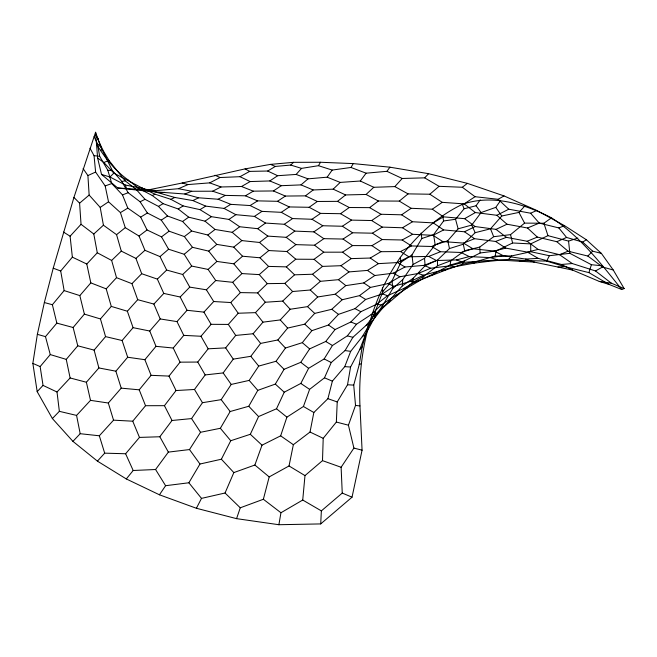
<?xml version="1.0" encoding="UTF-8"?>
<svg xmlns="http://www.w3.org/2000/svg" width="657" height="657" viewBox="0 0 657 657"><rect width="100%" height="100%" fill="white"/><g stroke="black" fill="none" stroke-linecap="round" stroke-linejoin="round"><path stroke-width="0.99" d="M359.962 405.944C357.679 353.417 370.326 300.898 400.368 257.355C416.908 235.428 437.324 216.276 462.306 204.384C492.093 193.872 524.541 203.933 551.469 217.828C580.057 236.2 600.712 263.375 621.752 289.499L624.15 288.587L613.268 270.019L601.377 253.397L586.381 239.756L564.527 225.663L536.777 210.454L504.009 195.909L467.373 183.369L428.635 173.694L389.905 167.182L353.244 163.601L320.526 162.263L293.556 162.328L270.47 164.39L245.086 168.882L182.161 183.016L147.965 189.963L117.743 187.992L101.531 174.434L97.614 158.008L95.577 132.279L73.929 197.429L53.225 268.187L44.356 302.532L37.359 334.347L32.85 363.395L37.186 391.646L52.379 418.542L72.935 441.364L97.433 461.14L126.3 478.945L159.446 494.795L196.394 508.272L236.561 518.652L278.888 524.721L320.706 523.916L352.029 497.193L362.073 450.176L359.962 405.944L355.519 405.41L348.432 425.194L353.909 448.09L341.114 467.267L342.248 493.07L321.363 510.883L320.706 523.916M278.888 524.721L280.95 512.747L302.729 500.034L304.988 475.594L322.497 460.631L323.211 438.318L336.351 422.049L337.23 401.936L347.52 384.78L350.575 367.033L359.773 349.516L365.522 334.487L374.769 317.183L382.916 305.127L392.689 288.628L402.716 279.627L413.072 264.475L424.529 258.3L435.172 244.864L447.754 240.749L458.134 228.808L471.742 225.08L481.08 212.564L495.78 207.374L500.486 200.714M236.561 518.652L240.265 507.795L263.367 499.271L269.189 476.916L289.031 465.953L293.351 444.699L310.022 432.035L313.841 412.506L327.909 398.684L332.376 381.134L344.753 366.639L350.674 351.364L362.253 336.721L369.924 323.934L381.339 309.636L402.314 285.918L402.716 279.627M374.769 317.183L375.204 311.623L382.768 291.675L392.106 280.744L401.016 262.176L411.955 254.916L421.835 238.491L421.088 233.038M355.519 405.41L353.729 385.109L359.215 364.619L362.212 346.773L368.684 323.761M621.752 289.499L608.899 284.366L599.274 281.418L572.617 270.093L561.464 264.475L538.19 258.365L527.522 252.124L505.791 248.116L495.592 241.464L474.576 238.705L463.489 243.098L442.761 241.562L433.045 235.321L412.612 234.294L402.141 239.986L382.193 239.559L371.928 245.669L352.538 245.578L343.044 239.049L323.835 238.663L313.841 231.872L294.829 231.108L284.325 224.275L265.518 223.06L254.431 216.408L235.863 214.683L224.053 208.425L205.723 206.117L192.879 200.582L174.844 197.478L142.898 188.444L127.967 180.544L128.074 179.944C114.72 170.262 105.383 158.345 96.727 144.614M159.446 494.795L165.597 485.704L188.871 482.772L199.974 464.023L221.384 459.218L230.738 440.74L250.333 434.285L258.571 416.563L276.507 408.777L284.243 392.204L300.816 383.442L308.601 368.322L324.156 358.936L332.442 345.5L347.348 335.85L356.455 324.246L371.065 314.67L381.216 304.979L407.184 287.971L422.057 279.258L434.77 273.32L450.061 265.075L450.866 260.706L464.671 250.703L479.7 247.081L493.662 236.709L510.546 234.631L524.573 223.117L543.906 223.24L551.469 217.828M126.3 478.945L133.182 470.494L155.569 469.509L168.364 452.115L189.495 449.56L200.525 432.29L220.366 428.282L230.147 411.528L248.757 406.264L257.782 390.357L275.324 384.09L284.062 369.316L300.766 362.319L309.628 348.9L325.741 341.468L335.045 329.559L350.846 321.987L360.857 311.705L376.609 304.273L387.54 295.683L403.497 288.604L415.544 281.763L445.298 270.191L462.364 264.213L477.196 261.322L495.148 256.058L496.15 250.958L512.591 242.983L530.667 243.887L547.954 235.658L568.568 241.103L577.832 238.08M196.394 508.272L201.494 498.384L225.047 493.005L233.835 472.588L254.875 465.025L262.012 445.183L280.646 435.837L286.904 417.146L303.427 406.486L309.603 389.355L324.484 377.824L331.251 362.524L345.073 350.559L352.883 337.32L366.154 325.338L375.237 314.292L412.095 282.871L413.245 278.198L425.104 265.732L437.48 260.106L449.478 248.56L463.3 244.223L475.175 232.685L490.516 228.8L501.776 216.005L518.956 212.408L524.894 205.904M608.899 284.366L588.927 272.622L591.407 264.714L602.641 265.855M381.339 309.636L382.916 305.127M368.396 326.184L375.204 311.623M97.433 461.14L104.685 453.158L125.618 453.757L139.473 437.414L159.832 436.757L172.011 420.488L191.573 418.583L202.463 402.7L221.195 399.653L231.215 384.435L249.184 380.403L258.702 366.089L276.047 361.268L285.434 348.038L302.31 342.667L311.861 330.676L328.484 325.001L338.462 314.366L355.035 308.642L365.662 299.461L382.415 293.934L393.88 286.304L411.06 281.204L423.535 275.226L454.997 266.676L473.754 263.194L488.668 261.355L508.658 259.359L525.017 260.533L546.632 261.1L549.359 255.721L569.865 253.323L591.407 264.714M117.743 187.992L148.408 191.302L178.466 188.707L188.083 184.56L209.706 182.868L220.046 177.521L239.977 176.692L249.685 171.387L267.695 171.025L275.308 166.435L290.698 165.063L301.563 168.373L318.456 165.687L332.171 170.073L351.002 167.469L353.244 163.601M462.364 264.213L464.318 260.969L480.152 252.978L496.15 250.958M422.057 279.258L423.97 276.071L437.488 265.773L450.866 260.706M318.456 165.687L320.526 162.263M267.695 171.025L277.648 175.715L296.126 174.434L308.018 178.852L327.161 177.185L332.171 170.073M421.835 238.491L433.595 234.615L443.59 220.974L455.547 219.282L464.138 208.754L476.062 205.756L480.193 199.9M388.386 302.688L390.718 299.436M351.002 167.469L366.097 173.185L386.924 171.329L389.905 167.182M72.935 441.364L80.187 433.702L99.33 435.788L113.538 420.168L132.747 421.194L145.534 405.714L164.439 405.673L176.035 390.545L194.488 389.478L205.173 374.925L223.158 372.93L233.243 359.133L250.818 356.316L260.615 343.414L277.878 339.956L287.643 328.073L304.741 324.164L314.711 313.405L331.81 309.283L342.198 299.748L359.469 295.65L370.458 287.421L388.115 283.594L399.842 276.778L418.09 273.509L430.663 268.245L449.741 265.855L463.21 262.365L497.694 259.942L534.264 262.118L572.617 270.093M327.161 177.185L340.195 182.408L360.299 181.012L366.097 173.185M80.187 433.702L76.573 415.413L90.502 400.351L108.323 403.02L121.216 388.147L139.218 389.823L151.094 375.328L169.005 376.091L180.034 362.163L197.749 362.056L208.162 348.81L225.68 347.882L235.715 335.423L253.076 333.764L262.956 322.16L280.252 319.926L290.18 309.25L307.542 306.638L317.709 296.972L335.267 294.196L345.828 285.614L363.74 282.929L374.835 275.505L393.28 273.172L404.975 267.005L424.118 265.346L436.429 260.525L456.451 259.934L469.27 256.591L490.344 257.61L503.369 255.754L525.641 259.08L534.264 262.118M37.186 391.646L43.034 385.404L40.143 366.573L50.261 354.583L45.473 336.622L56.839 323.121L52.379 304.733L64.14 290.591L60.699 271.004L72.36 257.166L70.102 236.208L81.041 224.3L79.596 203.169L73.929 197.429M121.216 388.147L115.878 371.189L127.68 357.236L144.885 359.699L155.988 346.338L173.234 348.029L183.755 335.366L200.985 336.253L211.102 324.32L228.324 324.418L238.204 313.241L255.474 312.633L265.297 302.236L282.707 301.087L292.62 291.511L310.268 290.008L320.435 281.311L338.437 279.685L348.966 271.916L367.452 270.421L378.416 263.638L397.501 262.554L408.917 256.797L428.701 256.435L440.469 251.73L461.017 252.477L472.917 248.773L494.195 251.04L505.791 248.116M52.379 418.542L59.352 411.331L57.011 391.999L70.118 377.972L66.258 359.387L77.772 345.812L73.132 327.498L84.375 314.12L79.834 295.601L90.822 282.888L86.79 264.032L72.36 257.166M90.502 400.351L86.387 382.243L98.879 367.953L94.115 350.107L105.555 336.614L100.447 318.941L111.288 306.408L106.204 288.866L90.822 282.888M127.68 357.236L122.112 340.515L133.075 327.662L127.359 311.229L111.288 306.408M133.075 327.662L149.747 331.021L160.209 318.949L176.988 321.602L183.755 335.366M508.658 259.359L511.688 255.926L530.782 251.73L549.359 255.721M359.773 349.516L362.212 346.773M176.988 321.602L187.04 310.293L203.933 312.124L211.102 324.32M127.359 311.229L137.699 299.691L131.95 283.676L116.519 277.673L111.641 260.443L97.285 252.789L93.795 234.007L81.041 224.3M296.126 174.434L301.563 168.373M360.299 181.012L373.776 187.278L394.857 186.596L402.207 178.474L424.644 177.85L439.065 186.317L462.331 187.261L475.052 196.706L498.154 199.293L504.009 195.909M106.204 288.866L116.519 277.673M203.933 312.124L213.714 301.522L230.763 302.54L240.388 292.603L257.659 292.907L267.276 283.643L284.842 283.397L294.591 274.823L312.535 274.24L322.538 266.397L340.958 265.699L351.281 258.603L370.252 258.037L380.92 251.697L400.491 251.541L411.454 245.94L431.641 246.482L442.761 241.562M86.79 264.032L97.285 252.789M137.699 299.691L153.886 304.051L163.79 293.416L180.174 297.005L187.04 310.293M424.644 177.85L428.635 173.694M180.174 297.005L189.75 287.117L206.388 289.803L213.714 301.522M131.95 283.676L141.698 273.723L157.36 279.11L163.79 293.416M394.857 186.596L408.071 193.881L429.842 194.226L442.218 202.34L464.154 203.875L475.364 212.548L496.856 215.282L506.999 224.218L527.522 228.012L537.344 237.087L556.799 241.694L568.059 251.179L587.834 256.049L592.655 251.163L601.377 253.397M101.531 174.434L109.982 176.996L113.842 173.128L127.967 180.544M206.388 289.803L215.742 280.523L232.693 282.313L240.388 292.603M157.36 279.11L166.664 270.06L182.679 274.486L189.75 287.117M111.641 260.443L121.29 251.122L116.56 234.664L103.42 225.211L100.209 207.407L89.147 195.063L87.907 175.559L83.102 168.603M239.977 176.692L250.153 181.562L269.805 180.946L281.286 185.693L301.021 184.888L313.159 189.963L333.189 189.159L340.195 182.408M290.698 165.063L293.556 162.328M232.693 282.313L241.948 273.583L259.269 274.61L268.557 266.405L286.321 266.873L295.765 259.203L314.038 259.318L323.737 252.189L342.552 252.173L352.538 245.578M182.679 274.486L191.672 266.06L208.097 269.419L215.742 280.523M333.189 189.159L345.598 194.94L366.072 194.456L373.776 187.278M93.795 234.007L103.42 225.211M208.097 269.419L216.9 261.445L233.802 263.818L241.948 273.583M121.29 251.122L135.925 258.398L144.942 250.309L160.021 256.591L166.664 270.06M233.802 263.818L242.548 256.23L259.983 257.782L268.557 266.405M301.021 184.888L308.018 178.852M160.021 256.591L168.578 249.225L184.215 254.275L191.672 266.06M429.842 194.226L439.065 186.317M79.596 203.169L89.147 195.063M184.215 254.275L192.46 247.311L208.712 251.122L216.9 261.445M208.712 251.122L216.81 244.404L233.744 247.139L242.548 256.23M366.072 194.456L378.375 201.001L399.292 201.099L408.071 193.881M259.983 257.782L268.828 250.555L286.846 251.516L295.765 259.203M116.56 234.664L125.265 227.667L120.428 212.597L108.512 201.781L105.169 185.931L95.618 172.052L94.041 155.66L89.993 148.219M233.744 247.139L241.875 240.602L259.523 242.466L268.828 250.555M209.706 182.868L221.015 186.974L241.53 186.498L253.29 191.154L273.394 190.957L285.368 196.057L305.406 195.868L317.347 201.477L337.509 201.354L345.598 194.94M462.331 187.261L467.373 183.369M95.577 132.279L100.784 147.012L112.29 170.459L121.824 181.472L128.115 192.706L140.122 201.781L147.357 212.991L161.269 220.144L169.071 231.182L184.371 236.577L191.647 231.001L207.834 235.017L216.81 244.404M207.834 235.017L215.085 229.465L232.192 232.315L241.875 240.602M259.523 242.466L267.851 236.109L286.206 237.325L295.896 244.634L314.514 245.209L323.737 252.189M305.406 195.868L313.159 189.963M286.846 251.516L295.896 244.634M337.509 201.354L349.253 207.513L369.636 207.637L378.375 201.001M125.265 227.667L139.021 236.035L147.045 229.958L161.523 236.865L168.578 249.225M161.523 236.865L169.071 231.182M232.192 232.315L239.665 226.747L257.675 228.677L267.851 236.109M286.206 237.325L294.829 231.108M257.675 228.677L265.518 223.06M178.466 188.707L191.721 191.261L212.646 191.212L225.277 195.4L245.406 195.811L257.61 200.87L277.476 201.305L289.302 206.939L309.143 207.3L317.347 201.477M309.143 207.3L320.583 213.377L340.523 213.706L349.253 207.513M402.314 285.918L413.245 278.198M128.074 179.944L138.956 188.518L152.26 195.515L163.092 203.662L178.228 208.983L188.699 217.18L205.017 221.163L211.398 216.679L228.94 219.413L239.665 226.747M314.514 245.209L323.835 238.663M96.103 135.26L102.788 149.952L109.119 160.653L125.134 180.806L136.311 189.586L145.016 199.317L158.485 206.397L167.502 216.005L182.58 221.466L188.699 217.18M284.325 224.275L292.57 218.567L312.018 219.266L322.776 225.745L342.371 226.254L352.645 232.775L372.404 233.194L382.193 239.559M399.292 201.099L411.142 208.294L432.298 209.197L442.218 202.34M312.018 219.266L320.583 213.377M313.841 231.872L322.776 225.745M228.94 219.413L235.863 214.683M369.636 207.637L381.019 214.264L401.608 214.814L411.142 208.294M362.253 336.721L365.522 334.487M100.209 207.407L108.512 201.781M148.408 191.302L184.789 194.004L198.586 197.79L218.149 199.235L230.763 204.335L250.103 205.551L261.962 211.373L281.303 212.326L289.302 206.939M342.371 226.254L351.552 220.111L371.657 220.538L382.226 227.1L402.495 227.765L412.612 234.294M371.657 220.538L381.019 214.264M269.805 180.946L277.648 175.715M273.394 190.957L281.286 185.693M254.431 216.408L261.962 211.373M161.269 220.144L167.502 216.005M277.476 201.305L285.368 196.057M431.953 275.193L434.77 273.32M464.154 203.875L475.052 196.706M343.044 239.049L352.645 232.775M395.834 295.757L398.832 293.843M250.103 205.551L257.61 200.87M178.228 208.983L183.139 205.92L199.991 209.64L211.398 216.679M498.154 199.293L508.756 209.205L530.61 213.213L539.241 223.093L558.836 227.93L566.58 237.464L582.66 242.063L586.381 239.756M372.404 233.194L382.226 227.1M94.107 136.615L97.45 143.768L99.683 156.317L107.847 170.319L111.756 183.549L122.489 194.924L127.811 208.113L140.68 217.114L147.357 212.991M199.991 209.64L205.723 206.117M224.053 208.425L230.763 204.335M120.428 212.597L127.811 208.113M402.495 227.765L412.506 221.754L433.226 222.887L443.647 229.925L464.45 231.773L474.576 238.705M158.485 206.397L163.092 203.662M245.406 195.811L253.29 191.154M433.226 222.887L443.483 216.843L464.614 218.666L475.151 226.55L496.043 229.367L506.366 237.341L527.136 241.259L538.091 249.389L559.559 254.702L572.255 263.539L595.505 270.955L611.371 283.208L624.15 288.587M241.53 186.498L250.153 181.562M412.095 282.871L423.97 276.071M464.614 218.666L475.364 212.548M595.505 270.955L602.584 266.98L613.268 270.019M473.754 263.194L477.196 261.322M218.149 199.235L225.277 195.4M496.856 215.282L508.756 209.205M433.045 235.321L443.647 229.925M359.215 364.619L360.972 363.732M212.646 191.212L221.015 186.974M140.122 201.781L145.016 199.317M192.879 200.582L198.586 197.79M464.45 231.773L475.151 226.55M496.043 229.367L506.999 224.218M152.26 195.515L155.085 194.217L170.828 199.301L183.139 205.92M87.907 175.559L95.618 172.052M170.828 199.301L174.844 197.478M530.61 213.213L536.777 210.454M97.614 158.008L103.872 162.534L107.485 160.965M556.799 241.694L566.58 237.464M527.522 228.012L539.241 223.093M559.559 254.702L568.059 251.179M527.136 241.259L537.344 237.087M136.311 189.586L138.956 188.518M558.836 227.93L564.527 225.663M184.789 194.004L191.721 191.261M122.489 194.924L128.115 192.706M495.592 241.464L506.366 237.341M366.154 325.338L369.924 323.934M105.169 185.931L111.756 183.549M450.061 265.075L464.318 260.969M527.522 252.124L538.091 249.389M121.824 181.472L125.134 180.806M403.497 288.604L407.184 287.971M160.324 193.018L164.562 192.329M441.373 270.783L445.298 270.191M519.342 261.133L525.017 260.533M371.065 314.67L375.237 314.292M561.464 264.475L572.255 263.539M557.965 267.029L564.659 266.602L588.927 272.622M525.641 259.08L538.19 258.365M100.85 150.059L102.788 149.952M495.148 256.058L511.688 255.926M483.388 261.355L488.668 261.355M107.847 170.319L112.29 170.459M347.52 384.78L353.729 385.109M147.965 189.963L155.389 190.423M344.753 366.639L350.575 367.033M94.041 155.66L99.683 156.317M411.06 281.204L415.544 281.763M345.073 350.559L350.674 351.364M599.274 281.418L611.371 283.208M376.609 304.273L381.216 304.979M449.741 265.855L454.997 266.676M98.879 367.953L115.878 371.189M109.982 176.996L125.331 185.044L142.898 188.444M105.555 336.614L122.112 340.515M59.352 411.331L76.573 415.413M353.909 448.09L362.073 450.176M182.161 183.016L188.083 184.56M336.351 422.049L348.432 425.194M77.772 345.812L94.115 350.107M70.118 377.972L86.387 382.243M347.348 335.85L352.883 337.32M56.839 323.121L73.132 327.498M44.356 302.532L52.379 304.733M37.359 334.347L45.473 336.622M84.375 314.12L100.447 318.941M50.261 354.583L66.258 359.387M546.632 261.1L564.659 266.602M418.09 273.509L423.535 275.226M490.344 257.61L497.694 259.942M64.14 290.591L79.834 295.601M382.415 293.934L387.54 295.683M327.909 398.684L337.23 401.936M322.497 460.631L341.114 467.267M456.451 259.934L463.21 262.365M53.225 268.187L60.699 271.004M350.846 321.987L356.455 324.246M324.484 377.824L332.376 381.134M270.47 164.39L275.308 166.435M342.248 493.07L352.029 497.193M32.85 363.395L40.143 366.573M424.118 265.346L430.663 268.245M215.028 175.238L220.046 177.521M386.924 171.329L402.207 178.474M388.115 283.594L393.88 286.304M43.034 385.404L57.011 391.999M141.674 187.82L155.085 194.217M310.022 432.035L323.211 438.318M461.017 252.477L469.27 256.591M324.156 358.936L331.251 362.524M494.195 251.04L503.369 255.754M355.035 308.642L360.857 311.705M428.701 256.435L436.429 260.525M245.086 168.882L249.685 171.387M393.28 273.172L399.842 276.778M281.303 212.326L292.57 218.567M107.461 159.692L109.119 160.653M303.427 406.486L313.841 412.506M340.523 213.706L351.552 220.111M302.729 500.034L321.363 510.883M431.641 246.482L440.469 251.73M397.501 262.554L404.975 267.005M463.489 243.098L472.917 248.773M325.741 341.468L332.442 345.5M289.031 465.953L304.988 475.594M359.469 295.65L365.662 299.461M400.491 251.541L408.917 256.797M63.483 232.069L70.102 236.208M401.608 214.814L412.506 221.754M402.141 239.986L411.454 245.94M363.74 282.929L370.458 287.421M371.928 245.669L380.92 251.697M300.816 383.442L309.603 389.355M432.298 209.197L443.483 216.843M370.252 258.037L378.416 263.638M367.452 270.421L374.835 275.505M328.484 325.001L335.045 329.559M280.646 435.837L293.351 444.699M342.552 252.173L351.281 258.603M587.834 256.049L602.584 266.98M331.81 309.283L338.462 314.366M300.766 362.319L308.601 368.322M263.367 499.271L280.95 512.747M340.958 265.699L348.966 271.916M335.267 294.196L342.198 299.748M338.437 279.685L345.828 285.614M276.507 408.777L286.904 417.146M205.017 221.163L215.085 229.465M254.875 465.025L269.189 476.916M314.038 259.318L322.538 266.397M302.31 342.667L309.628 348.9M312.535 274.24L320.435 281.311M582.66 242.063L592.655 251.163M275.324 384.09L284.243 392.204M304.741 324.164L311.861 330.676M250.333 434.285L262.012 445.183M310.268 290.008L317.709 296.972M307.542 306.638L314.711 313.405M286.321 266.873L294.591 274.823M97.45 143.768L100.784 147.012M225.047 493.005L240.265 507.795M276.047 361.268L284.062 369.316M284.842 283.397L292.62 291.511M182.58 221.466L191.647 231.001M248.757 406.264L258.571 416.563M103.872 162.534L113.842 173.128M277.878 339.956L285.434 348.038M221.384 459.218L233.835 472.588M282.707 301.087L290.18 309.25M280.252 319.926L287.643 328.073M259.269 274.61L267.276 283.643M249.184 380.403L257.782 390.357M220.366 428.282L230.738 440.74M257.659 292.907L265.297 302.236M250.818 356.316L258.702 366.089M188.871 482.772L201.494 498.384M255.474 312.633L262.956 322.16M253.076 333.764L260.615 343.414M184.371 236.577L192.46 247.311M221.195 399.653L230.147 411.528M476.062 205.756L481.08 212.564M189.495 449.56L199.974 464.023M223.158 372.93L231.215 384.435M495.78 207.374L501.776 216.005M230.763 302.54L238.204 313.241M225.68 347.882L233.243 359.133M228.324 324.418L235.715 335.423M191.573 418.583L200.525 432.29M155.569 469.509L165.597 485.704M194.488 389.478L202.463 402.7M197.749 362.056L205.173 374.925M200.985 336.253L208.162 348.81M159.832 436.757L168.364 452.115M518.956 212.408L524.573 223.117M164.439 405.673L172.011 420.488M140.68 217.114L147.045 229.958M169.005 376.091L176.035 390.545M173.234 348.029L180.034 362.163M471.742 225.08L475.175 232.685M125.618 453.757L133.182 470.494M153.886 304.051L160.209 318.949M462.306 204.384L464.138 208.754M139.021 236.035L144.942 250.309M132.747 421.194L139.473 437.414M149.747 331.021L155.988 346.338M490.516 228.8L493.662 236.709M144.885 359.699L151.094 375.328M139.218 389.823L145.534 405.714M135.925 258.398L141.698 273.723M125.331 185.044L126.604 188.592M543.906 223.24L547.954 235.658M99.33 435.788L104.685 453.158M108.323 403.02L113.538 420.168M455.547 219.282L458.134 228.808M510.546 234.631L512.591 242.983M447.754 240.749L449.478 248.56M463.3 244.223L464.671 250.703M442.613 215.521L443.59 220.974M97.975 138.2L98.328 140.187M433.595 234.615L435.172 244.864M400.368 257.355L401.016 262.176M411.955 254.916L413.072 264.475M568.568 241.103L569.865 253.323M382.39 287.906L382.768 291.675M424.529 258.3L425.104 265.732M479.7 247.081L480.152 252.978M392.106 280.744L392.689 288.628M530.667 243.887L530.782 251.73M437.48 260.106L437.488 265.773"/></g></svg>
